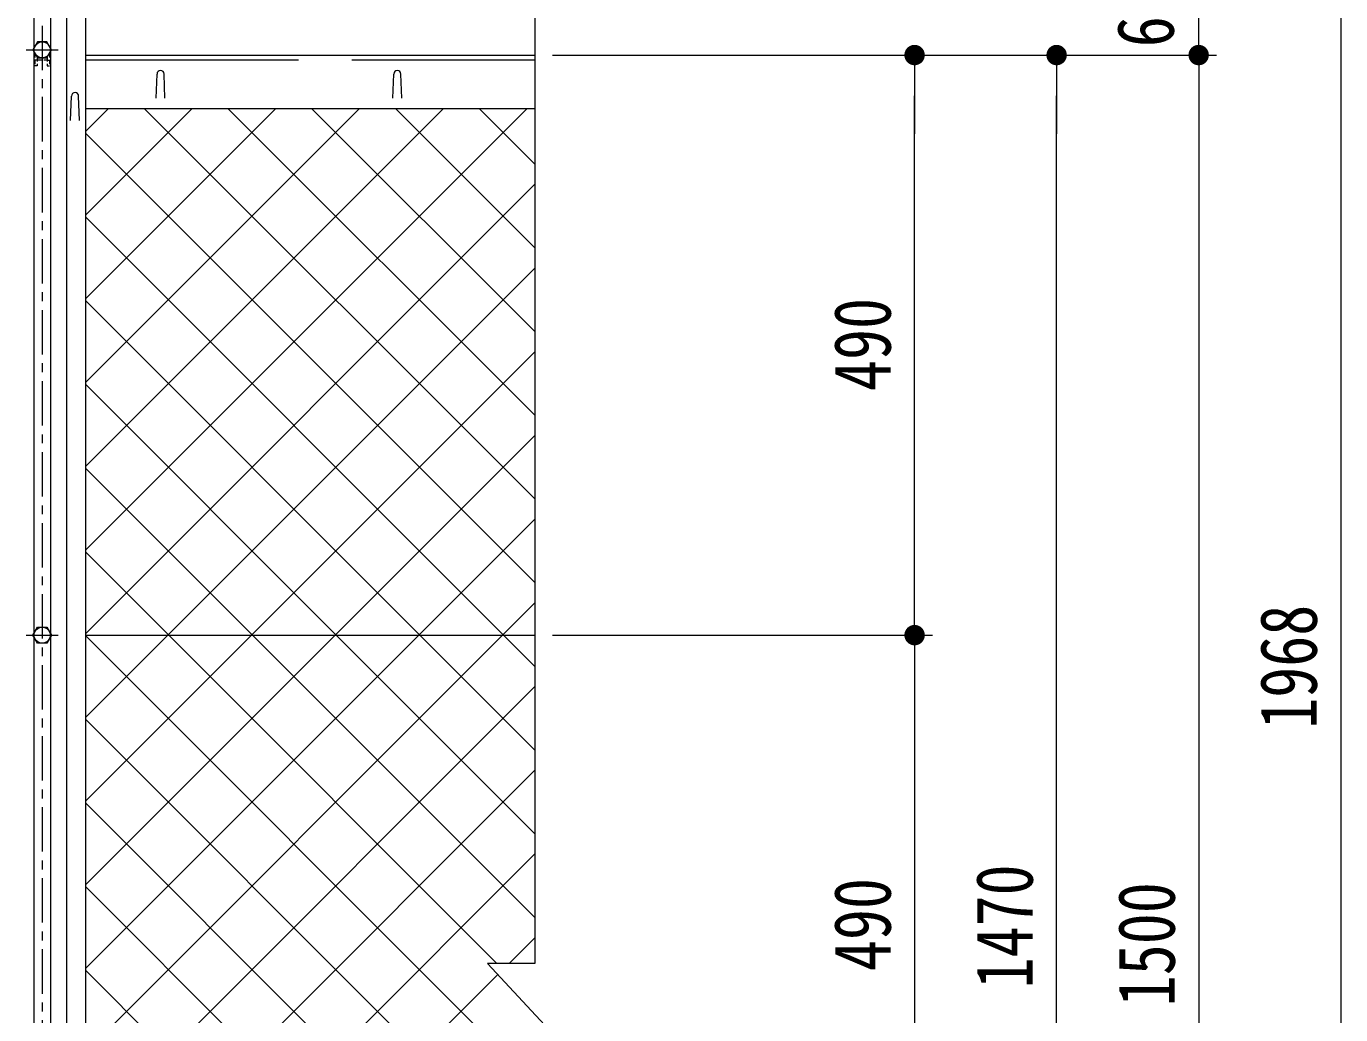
# Model space of a CAD drawing. Units: millimetres, scale not verified. Extents: x -4455 to 4455, y -3150 to 3150.
# Drawn here: x -1507 to -396, y 531 to 1366 of the extents above; entities that cross this region are included whole.
import ezdxf
from ezdxf.enums import TextEntityAlignment as Align

# ---------------------------------------------------------------- set-up
doc = ezdxf.new("R2010")
doc.units = ezdxf.units.MM
doc.header["$LTSCALE"] = 30
for name, pattern in [('DASHED', [7.5, 6, -1.5]), ('USER1', [2, 1.25, -0.25, 0.25, -0.25]), ('USER2', [0.1875, 0.125, -0.0625]), ('USER3', [4, 2.5, -0.5, 0.5, -0.5]), ('USER4', [1.125, 0.75, -0.125, 0.125, -0.125])]:
    doc.linetypes.add(name, pattern=pattern)
for name, color, linetype, lineweight in [('0-1_D-STR2', 2, 'Continuous', 13), ('0-2_D-STR1', 1, 'Continuous', 18), ('0-3_D-STR-DIM', 4, 'Continuous', 13), ('0-4_D-BMK', 2, 'USER4', 13), ('0-5_8部品', 7, 'Continuous', 9), ('0-6_D-STR3', 3, 'Continuous', 13), ('0-B_SUNPOU', 1, 'Continuous', 18)]:
    doc.layers.add(name, color=color, linetype=linetype, lineweight=lineweight)
doc.styles.add('ＭＳ ゴシック', font='')
doc.styles.get('ＭＳ ゴシック').set_extended_font_data('MS Gothic')

# ---------------------------------------------------------------- blocks, each defined once
blk = doc.blocks.new('M1')
at = {"layer": '0-B_SUNPOU'}
blk.add_line((-7.5, 0), (-57.86, 0), dxfattribs=at)
for points in [[(0, 0), (-7.5, 0), (-7.44, 0.94)], [(0, 0), (-7.44, -0.94), (-7.5, 0)], [(0, 0), (-7.44, 0.94), (-7.26, 1.87)], [(0, 0), (-7.26, -1.87), (-7.44, -0.94)], [(0, 0), (-7.26, 1.87), (-6.97, 2.76)], [(0, 0), (-6.97, -2.76), (-7.26, -1.87)], [(0, 0), (-6.97, 2.76), (-6.57, 3.61)], [(0, 0), (-6.57, -3.61), (-6.97, -2.76)], [(0, 0), (-6.57, 3.61), (-6.07, 4.41)], [(0, 0), (-6.07, -4.41), (-6.57, -3.61)], [(0, 0), (-6.07, 4.41), (-5.47, 5.13)], [(0, 0), (-5.47, -5.13), (-6.07, -4.41)], [(0, 0), (-5.47, 5.13), (-4.78, 5.78)], [(0, 0), (-4.78, -5.78), (-5.47, -5.13)], [(0, 0), (-4.78, 5.78), (-4.02, 6.33)], [(0, 0), (-4.02, -6.33), (-4.78, -5.78)], [(0, 0), (-4.02, 6.33), (-3.19, 6.79)], [(0, 0), (-3.19, -6.79), (-4.02, -6.33)], [(0, 0), (-3.19, 6.79), (-2.32, 7.13)], [(0, 0), (-2.32, -7.13), (-3.19, -6.79)], [(0, 0), (-2.32, 7.13), (-1.41, 7.37)], [(0, 0), (-1.41, -7.37), (-2.32, -7.13)], [(0, 0), (-1.41, 7.37), (-0.47, 7.49)], [(0, 0), (-0.47, -7.49), (-1.41, -7.37)], [(0, 0), (-0.47, 7.49), (0.47, 7.49)], [(0, 0), (0.47, -7.49), (-0.47, -7.49)], [(0, 0), (0.47, 7.49), (1.41, 7.37)], [(0, 0), (1.41, 7.37), (2.32, 7.13)], [(0, 0), (2.32, 7.13), (3.19, 6.79)], [(0, 0), (3.19, 6.79), (4.02, 6.33)], [(0, 0), (4.02, 6.33), (4.78, 5.78)], [(0, 0), (4.78, 5.78), (5.47, 5.13)], [(0, 0), (5.47, 5.13), (6.07, 4.41)], [(0, 0), (6.07, 4.41), (6.57, 3.61)], [(0, 0), (6.57, 3.61), (6.97, 2.76)], [(0, 0), (6.97, 2.76), (7.26, 1.87)], [(0, 0), (7.26, 1.87), (7.44, 0.94)], [(0, 0), (7.44, 0.94), (7.5, 0)], [(0, 0), (1.41, -7.37), (0.47, -7.49)], [(0, 0), (2.32, -7.13), (1.41, -7.37)], [(0, 0), (3.19, -6.79), (2.32, -7.13)], [(0, 0), (4.02, -6.33), (3.19, -6.79)], [(0, 0), (4.78, -5.78), (4.02, -6.33)], [(0, 0), (5.47, -5.13), (4.78, -5.78)], [(0, 0), (6.07, -4.41), (5.47, -5.13)], [(0, 0), (6.57, -3.61), (6.07, -4.41)], [(0, 0), (6.97, -2.76), (6.57, -3.61)], [(0, 0), (7.26, -1.87), (6.97, -2.76)], [(0, 0), (7.44, -0.94), (7.26, -1.87)], [(0, 0), (7.5, 0), (7.44, -0.94)]]:
    blk.add_solid(points, dxfattribs=at)

msp = doc.modelspace()

# ---------------------------------------------------------------- linework, layer by layer
at = {"layer": '0-1_D-STR2'}
for p, q in [((-1456.73, 1277.44), (-1437.16, 1297.01)), ((-1456.73, 1206.73), (-1366.45, 1297.01)), ((-1456.73, 1136.02), (-1295.74, 1297.01)), ((-1456.73, 1065.3), (-1225.03, 1297.01)), ((-1456.73, 994.59), (-1154.32, 1297.01)), ((-1456.73, 923.88), (-1083.6, 1297.01)), ((-1077.07, 967.07), (-1407.01, 1297.01)), ((-1077.07, 1037.78), (-1336.3, 1297.01)), ((-1077.07, 1108.49), (-1265.59, 1297.01)), ((-1077.07, 1179.2), (-1194.88, 1297.01)), ((-1077.07, 1249.92), (-1124.16, 1297.01)), ((-1077.07, 896.36), (-1456.73, 1276.02)), ((-1456.73, 853.17), (-1077.07, 1232.83)), ((-1103.43, 852.01), (-1456.73, 1205.31)), ((-1174.14, 852.01), (-1456.73, 1134.6)), ((-1316.47, 852.01), (-1077.07, 1091.41)), ((-1244.85, 852.01), (-1456.73, 1063.89)), ((-1245.76, 852.01), (-1077.07, 1020.7)), ((-1315.56, 852.01), (-1456.73, 993.18)), ((-1175.05, 852.01), (-1077.07, 949.99)), ((-1104.34, 852.01), (-1077.07, 879.28)), ((-1456.73, 711.75), (-1316.47, 852.01)), ((-1456.73, 641.04), (-1245.76, 852.01)), ((-1456.73, 570.33), (-1175.05, 852.01)), ((-1456.73, 499.62), (-1104.34, 852.01)), ((-1077.07, 472.1), (-1456.73, 851.76)), ((-1077.07, 613.52), (-1315.56, 852.01)), ((-1077.07, 684.23), (-1244.85, 852.01)), ((-1077.07, 754.94), (-1174.14, 852.01)), ((-1077.07, 825.65), (-1103.43, 852.01)), ((-1456.73, 428.91), (-1077.07, 808.57)), ((-1077.07, 401.39), (-1456.73, 781.05)), ((-1452.92, 362.01), (-1077.07, 737.86)), ((-1108.4, 362.01), (-1456.73, 710.34)), ((-1382.21, 362.01), (-1077.07, 667.15)), ((-1179.11, 362.01), (-1456.73, 639.63)), ((-1098.74, 574.77), (-1077.07, 596.44)), ((-1249.83, 362.01), (-1456.73, 568.92))]:
    msp.add_line(p, q, dxfattribs=at)
at = {"layer": '0-1_D-STR2', "color": 7, "lineweight": 9}
msp.add_line((-1456.73, 852.01), (-1077.07, 852.01), dxfattribs=at)
at = {"layer": '0-1_D-STR2'}
for points in [[(-1456.73, 782.46), (-1387.18, 852.01), (-1077.07, 1162.12)], [(-1109.03, 574.77), (-1386.27, 852.01), (-1456.73, 922.47)], [(-1456.73, 216.77), (-1311.5, 362.01), (-1108.25, 565.26)]]:
    msp.add_lwpolyline(points, dxfattribs=at)
at = {"layer": '0-2_D-STR1'}
for p, q in [((-1500.23, 1827.95), (-1500.24, -457.99)), ((-1486.23, 1827.95), (-1486.24, -457.99)), ((-1472.73, 1810.15), (-1472.74, -457.99)), ((-1456.73, 1810.15), (-1456.74, -457.99)), ((-1456.73, 1342.01), (-1077.07, 1342.01)), ((-1396.99, 1305.51), (-1396.24, 1326.01)), ((-1389.49, 1305.51), (-1390.24, 1326.01)), ((-1196.99, 1305.51), (-1196.24, 1326.01)), ((-1189.49, 1305.51), (-1190.24, 1326.01)), ((-1469.21, 1286.86), (-1468.46, 1307.36)), ((-1461.71, 1286.86), (-1462.46, 1307.36)), ((-1456.73, 1297.01), (-1077.07, 1297.01))]:
    msp.add_line(p, q, dxfattribs=at)
at = {"layer": '0-2_D-STR1', "linetype": 'DASHED'}
msp.add_line((-1456.73, 1338.01), (-1077.07, 1338.01), dxfattribs=at)
at = {"layer": '0-2_D-STR1'}
for centre in [(-1393.24, 1326.01), (-1193.24, 1326.01), (-1465.46, 1307.36)]:
    msp.add_arc(centre, 3, 0, 180, dxfattribs=at)
at = {"layer": '0-3_D-STR-DIM'}
for p, q in [((-1077.07, 1789.71), (-1077.07, 574.77)), ((-1117.07, 574.77), (-1037.07, 488.61)), ((-1077.07, 574.77), (-1117.07, 574.77))]:
    msp.add_line(p, q, dxfattribs=at)
at = {"layer": '0-3_D-STR-DIM', "color": 1, "lineweight": 18}
for p, q in [((-396.22, 1775.65), (-396.22, -123.49)), ((-516.22, 1342.01), (-516.22, 1402.01)), ((-1062.07, 1342.01), (-621.22, 1342.01)), ((-1062.07, 1342.01), (-501.22, 1342.01)), ((-1062.07, 1342.01), (-501.22, 1342.01)), ((-1062.07, 1342.01), (-741.22, 1342.01)), ((-756.22, 886.51), (-756.22, 1307.51)), ((-636.22, -93.49), (-636.22, 1307.51)), ((-516.22, 1307.51), (-516.22, 1273.01)), ((-516.22, 1307.51), (-516.22, -123.49)), ((-1062.07, 852.01), (-741.22, 852.01)), ((-1062.07, 852.01), (-741.22, 852.01)), ((-756.22, 817.51), (-756.22, 396.51))]:
    msp.add_line(p, q, dxfattribs=at)
at = {"layer": '0-4_D-BMK', "linetype": 'USER1'}
msp.add_line((-1493.24, 1846.63), (-1493.24, -480.83), dxfattribs=at)
at = {"layer": '0-4_D-BMK', "linetype": 'USER3'}
msp.add_line((-1506.67, 1346.46), (-1479.79, 1346.46), dxfattribs=at)
at = {"layer": '0-5_8部品', "color": 1, "linetype": 'USER1', "lineweight": 18}
msp.add_line((-1506.67, 852.01), (-1479.79, 852.01), dxfattribs=at)
at = {"layer": '0-5_8部品', "color": 3, "lineweight": 18}
msp.add_lwpolyline([(-1485.4, 852.01), (-1489.32, 845.22), (-1497.16, 845.22), (-1501.08, 852.01), (-1497.16, 858.8), (-1489.32, 858.8)], close=True, dxfattribs=at)
msp.add_circle((-1493.24, 852.01), 6.8, dxfattribs=at)
at = {"layer": '0-6_D-STR3', "color": 1, "linetype": 'USER2'}
for p, q in [((-1499.49, 1343.71), (-1499.49, 1332.78)), ((-1486.99, 1343.71), (-1486.99, 1332.78)), ((-1498.66, 1342.28), (-1499.49, 1342.28)), ((-1497.49, 1337.78), (-1499.49, 1337.78)), ((-1497.49, 1338.01), (-1488.99, 1338.01)), ((-1488.99, 1340.24), (-1488.99, 1332.78)), ((-1488.99, 1337.78), (-1486.99, 1337.78)), ((-1488.99, 1332.78), (-1486.99, 1332.78)), ((-1487.81, 1342.28), (-1486.99, 1342.28))]:
    msp.add_line(p, q, dxfattribs=at)
at = {"layer": '0-6_D-STR3'}
msp.add_lwpolyline([(-1485.4, 1346.46), (-1489.32, 1353.25), (-1497.16, 1353.25), (-1501.08, 1346.46), (-1497.16, 1339.67), (-1489.32, 1339.67)], close=True, dxfattribs=at)
at = {"layer": '0-6_D-STR3', "color": 1, "linetype": 'USER2'}
msp.add_lwpolyline([(-1497.49, 1340.24), (-1497.49, 1332.78), (-1499.49, 1332.78)], dxfattribs=at)
at = {"layer": '0-6_D-STR3'}
msp.add_circle((-1493.24, 1346.46), 6.8, dxfattribs=at)

# ---------------------------------------------------------------- block references
at = {"layer": '0-3_D-STR-DIM', "xscale": 1.15, "yscale": 1.15}
for p, rotation in [((-756.22, 1342.01), 90), ((-636.22, 1342.01), 90), ((-516.22, 1342.01), 90), ((-516.22, 1342.01), 90), ((-756.22, 852.01), 270), ((-756.22, 852.01), 90)]:
    msp.add_blockref('M1', p, dxfattribs=dict(at, rotation=rotation))

# ---------------------------------------------------------------- texts
at = {"layer": '0-3_D-STR-DIM', "color": 3, "style": 'ＭＳ ゴシック', "width": 0.8}
for s, p in [('60', (-522.8, 1348.62)), ('490', (-761.97, 1058.21)), ('1968', (-401.97, 772.86)), ('1470', (-641.97, 553.49)), ('490', (-761.97, 568.21)), ('1500', (-521.97, 538.49))]:
    msp.add_text(s, height=48.17, rotation=90, dxfattribs=at).set_placement(p, align=Align.BOTTOM_LEFT)

doc.saveas('drawing.dxf')
